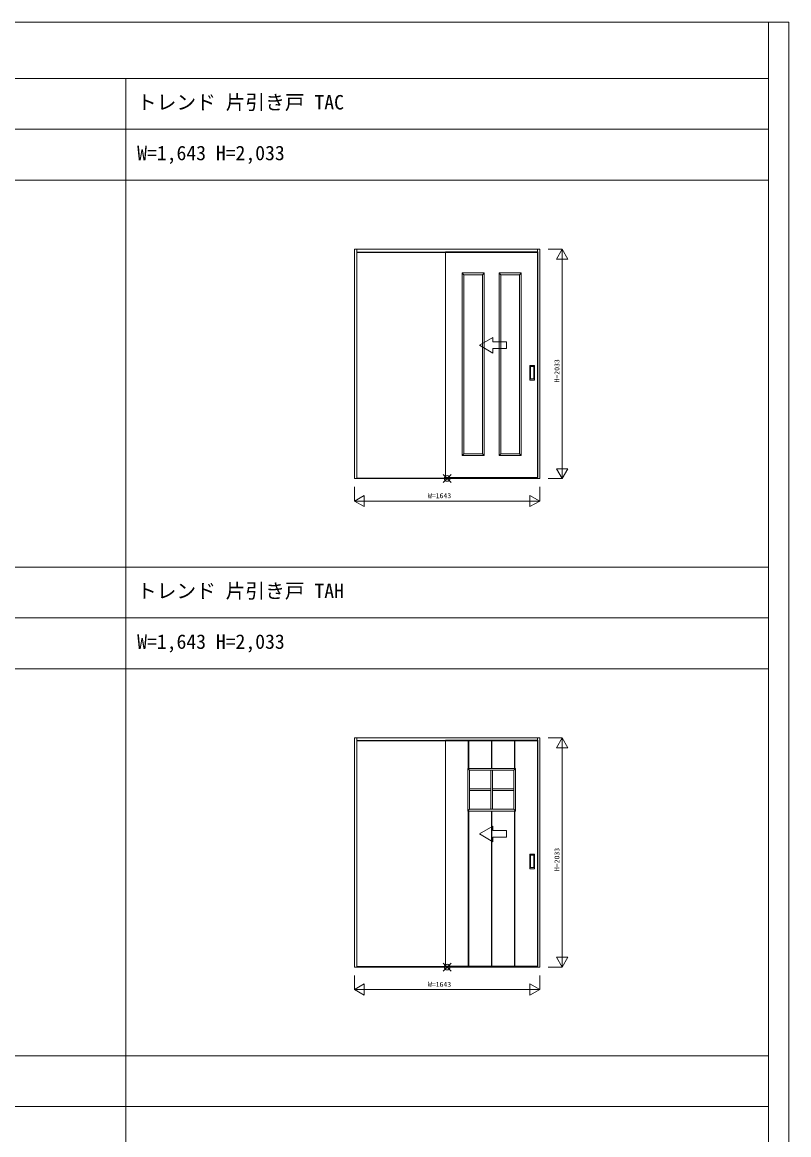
# Model space of a CAD drawing. Units: millimetres, scale not verified. Extents: x -14341 to 14341, y -10000 to 10000.
# Drawn here: x 7540 to 14341, y 130 to 10000 of the extents above; entities that cross this region are included whole.
import ezdxf
from ezdxf.enums import TextEntityAlignment as Align

# ---------------------------------------------------------------- set-up
doc = ezdxf.new("R2010")
doc.units = ezdxf.units.MM
doc.header["$LTSCALE"] = 50
doc.layers.add('0-0_0', color=7, linetype='Continuous')
for name, color, linetype, lineweight in [('0-1_YKK_F1', 7, 'Continuous', 18), ('0-2_YKK_IN', 1, 'Continuous', 18), ('0-3_YKK_A1', 4, 'Continuous', 18), ('0-4_YKK_N1', 2, 'Continuous', 18)]:
    doc.layers.add(name, color=color, linetype=linetype, lineweight=lineweight)
doc.styles.add('ＭＳ ゴシック', font='')
doc.styles.get('ＭＳ ゴシック').set_extended_font_data('MS Gothic')

msp = doc.modelspace()

# ---------------------------------------------------------------- linework, layer by layer
at = {"layer": '0-1_YKK_F1'}
for p, q in [((-14340.51, 10000), (14340.51, 10000)), ((14159.49, -10000), (14159.49, 10000)), ((14340.51, -10000), (14340.51, 10000)), ((-14340.51, 9500), (14159.49, 9500)), ((8459.49, -10000), (8459.49, 9500)), ((-14340.51, 9050), (14159.49, 9050)), ((-14340.51, 8600), (14159.49, 8600)), ((-14340.51, 5165), (14159.49, 5165)), ((-14340.51, 4715), (14159.49, 4715)), ((-14340.51, 4265), (14159.49, 4265)), ((-14340.51, 830), (14159.49, 830)), ((-14340.51, 380), (14159.49, 380))]:
    msp.add_line(p, q, dxfattribs=at)
at = {"layer": '0-2_YKK_IN'}
for p, q in [((11274.14, 5917.14), (11344.85, 5987.86)), ((11274.14, 5987.86), (11344.85, 5917.14)), ((11274.14, 1582.14), (11344.85, 1652.86)), ((11274.14, 1652.86), (11344.85, 1582.14))]:
    msp.add_line(p, q, dxfattribs=at)
for centre in [(11309.49, 5952.5), (11309.49, 1617.5)]:
    msp.add_circle(centre, 25, dxfattribs=at)
at = {"layer": '0-3_YKK_A1'}
for p, q in [((10487.99, 7985.5), (12130.99, 7985.5)), ((10487.99, 5952.5), (10487.99, 7985.5)), ((10507.99, 7985.5), (10507.99, 7955.5)), ((10507.99, 7961.5), (12110.99, 7961.5)), ((10507.99, 7958.5), (12110.99, 7958.5)), ((10507.99, 5956.5), (10507.99, 7955.5)), ((11294.49, 5960.5), (11294.49, 7964.5)), ((12110.99, 7985.5), (12110.99, 7955.5)), ((12110.99, 5956.5), (12110.99, 7955.5)), ((12130.99, 5952.5), (12130.99, 7985.5)), ((11442.39, 7776), (11442.39, 6156)), ((11638.79, 7776), (11442.39, 7776)), ((11458.39, 7760), (11442.39, 7776)), ((11458.39, 7760), (11458.39, 6172)), ((11622.79, 7760), (11458.39, 7760)), ((11622.79, 7760), (11638.79, 7776)), ((11770.19, 7776), (11770.19, 6156)), ((11966.59, 7776), (11770.19, 7776)), ((11786.19, 7760), (11770.19, 7776)), ((11786.19, 7760), (11786.19, 6172)), ((11950.59, 7760), (11786.19, 7760)), ((11950.59, 7760), (11966.59, 7776)), ((11595.51, 7134.22), (11715.51, 7203.5)), ((11595.51, 7134.22), (11715.51, 7064.94)), ((11715.51, 7164.22), (11715.51, 7203.5)), ((11715.51, 7064.94), (11715.51, 7104.22)), ((12043.49, 6826.5), (12043.49, 6954.5)), ((12044.49, 6955.5), (12084.49, 6955.5)), ((12049.49, 6944.5), (12049.49, 6836.5)), ((12078.49, 6945.5), (12050.49, 6945.5)), ((12079.49, 6836.5), (12079.49, 6944.5)), ((12085.49, 6826.5), (12085.49, 6954.5)), ((12044.49, 6825.5), (12084.49, 6825.5)), ((12050.49, 6835.5), (12078.49, 6835.5)), ((11458.39, 6172), (11442.39, 6156)), ((11622.79, 6172), (11638.79, 6156)), ((11786.19, 6172), (11770.19, 6156)), ((11950.59, 6172), (11966.59, 6156)), ((12130.99, 5952.5), (10487.99, 5952.5)), ((10507.99, 5952.5), (10507.99, 5956.5)), ((12110.99, 5956.5), (10507.99, 5956.5)), ((12114.49, 5960.5), (11294.49, 5960.5)), ((12110.99, 5952.5), (12110.99, 5956.5)), ((10487.99, 3650.5), (12130.99, 3650.5)), ((10487.99, 1617.5), (10487.99, 3650.5)), ((10507.99, 3650.5), (10507.99, 3620.5)), ((10507.99, 3626.5), (12110.99, 3626.5)), ((10507.99, 3623.5), (12110.99, 3623.5)), ((10507.99, 1621.5), (10507.99, 3620.5)), ((11294.49, 1625.5), (11294.49, 3629.5)), ((11497.49, 3629.5), (11497.49, 3379.5)), ((11501.49, 3629.5), (11501.49, 3379.5)), ((11702.49, 3629.5), (11702.49, 3379.5)), ((11706.49, 3629.5), (11706.49, 3379.5)), ((11907.49, 3629.5), (11907.49, 3379.5)), ((11911.49, 3629.5), (11911.49, 3379.5)), ((12110.99, 3650.5), (12110.99, 3620.5)), ((12110.99, 1621.5), (12110.99, 3620.5)), ((12130.99, 1617.5), (12130.99, 3650.5)), ((11508.49, 3363.5), (11492.49, 3379.5)), ((11696.99, 3363.5), (11696.99, 3017.5)), ((11711.99, 3363.5), (11711.99, 3017.5)), ((11900.49, 3363.5), (11916.49, 3379.5)), ((11508.49, 3198), (11696.99, 3198)), ((11508.49, 3183), (11696.99, 3183)), ((11711.99, 3198), (11900.49, 3198)), ((11711.99, 3183), (11900.49, 3183)), ((11508.49, 3017.5), (11492.49, 3001.5)), ((11497.49, 3001.5), (11497.49, 1625.5)), ((11501.49, 3001.5), (11501.49, 1625.5)), ((11702.49, 3001.5), (11702.49, 1625.5)), ((11706.49, 3001.5), (11706.49, 1625.5)), ((11900.49, 3017.5), (11916.49, 3001.5)), ((11907.49, 3001.5), (11907.49, 1625.5)), ((11911.49, 3001.5), (11911.49, 1625.5)), ((11595.51, 2799.22), (11715.51, 2868.5)), ((11715.51, 2829.22), (11715.51, 2868.5)), ((11595.51, 2799.22), (11715.51, 2729.94)), ((11715.51, 2729.94), (11715.51, 2769.22)), ((12043.49, 2491.5), (12043.49, 2619.5)), ((12044.49, 2620.5), (12084.49, 2620.5)), ((12049.49, 2609.5), (12049.49, 2501.5)), ((12078.49, 2610.5), (12050.49, 2610.5)), ((12079.49, 2501.5), (12079.49, 2609.5)), ((12085.49, 2491.5), (12085.49, 2619.5)), ((12044.49, 2490.5), (12084.49, 2490.5)), ((12050.49, 2500.5), (12078.49, 2500.5)), ((12130.99, 1617.5), (10487.99, 1617.5)), ((10507.99, 1617.5), (10507.99, 1621.5)), ((12110.99, 1621.5), (10507.99, 1621.5)), ((12114.49, 1625.5), (11294.49, 1625.5)), ((12110.99, 1617.5), (12110.99, 1621.5))]:
    msp.add_line(p, q, dxfattribs=at)
for points in [[(11294.49, 7964.5), (12114.49, 7964.5), (12114.49, 5960.5)], [(11294.49, 7958.5), (11294.49, 5960.5), (12114.49, 5960.5)], [(11442.39, 6156), (11638.79, 6156), (11638.79, 7776)], [(11458.39, 6172), (11622.79, 6172), (11622.79, 7760)], [(11770.19, 6156), (11966.59, 6156), (11966.59, 7776)], [(11786.19, 6172), (11950.59, 6172), (11950.59, 7760)], [(11715.51, 7164.22), (11835.51, 7164.22), (11835.51, 7104.22), (11715.51, 7104.22)], [(11294.49, 3629.5), (12114.49, 3629.5), (12114.49, 1625.5)], [(11294.49, 3623.5), (11294.49, 1625.5), (12114.49, 1625.5)], [(11715.51, 2829.22), (11835.51, 2829.22), (11835.51, 2769.22), (11715.51, 2769.22)]]:
    msp.add_lwpolyline(points, dxfattribs=at)
for points in [[(11492.49, 3379.5), (11492.49, 3001.5), (11916.49, 3001.5), (11916.49, 3379.5)], [(11508.49, 3363.5), (11508.49, 3017.5), (11900.49, 3017.5), (11900.49, 3363.5)]]:
    msp.add_lwpolyline(points, close=True, dxfattribs=at)
for centre, start, end in [((12044.49, 6954.5), 90, 180), ((12050.49, 6944.5), 90, 180), ((12078.49, 6944.5), 360, 90), ((12084.49, 6954.5), 0, 90), ((12044.49, 6826.5), 180, 270), ((12050.49, 6836.5), 180, 270), ((12078.49, 6836.5), 270, 360), ((12084.49, 6826.5), 270, 0), ((12044.49, 2619.5), 90, 180), ((12050.49, 2609.5), 90, 180), ((12078.49, 2609.5), 360, 90), ((12084.49, 2619.5), 0, 90), ((12044.49, 2491.5), 180, 270), ((12050.49, 2501.5), 180, 270), ((12078.49, 2501.5), 270, 360), ((12084.49, 2491.5), 270, 0)]:
    msp.add_arc(centre, 1, start, end, dxfattribs=at)
at = {"layer": '0-4_YKK_N1'}
for p, q in [((12205.99, 7985.5), (12330.99, 7985.5)), ((12280.99, 7898.9), (12380.99, 7898.9)), ((12330.99, 7985.5), (12330.99, 5952.5)), ((12280.99, 6039.1), (12380.99, 6039.1)), ((12205.99, 5952.5), (12330.99, 5952.5)), ((12130.99, 5877.5), (12130.99, 5752.5)), ((10487.99, 5752.5), (10574.59, 5802.5)), ((10487.99, 5752.5), (10574.59, 5702.5)), ((10574.59, 5802.5), (10574.59, 5702.5)), ((12044.39, 5802.5), (12130.99, 5752.5)), ((12205.99, 3650.5), (12330.99, 3650.5)), ((12280.99, 3563.9), (12380.99, 3563.9)), ((12330.99, 3650.5), (12330.99, 1617.5)), ((12280.99, 1704.1), (12380.99, 1704.1)), ((12205.99, 1617.5), (12330.99, 1617.5)), ((12130.99, 1542.5), (12130.99, 1417.5)), ((10487.99, 1417.5), (10574.59, 1467.5)), ((10487.99, 1417.5), (10574.59, 1367.5)), ((10574.59, 1467.5), (10574.59, 1367.5)), ((12044.39, 1467.5), (12130.99, 1417.5))]:
    msp.add_line(p, q, dxfattribs=at)
for points in [[(12280.99, 7898.9), (12330.99, 7985.5), (12380.99, 7898.9)], [(12280.99, 6039.1), (12330.99, 5952.5), (12380.99, 6039.1)], [(10487.99, 5877.5), (10487.99, 5752.5), (12130.99, 5752.5)], [(12044.39, 5802.5), (12044.39, 5702.5), (12130.99, 5752.5)], [(12280.99, 3563.9), (12330.99, 3650.5), (12380.99, 3563.9)], [(12280.99, 1704.1), (12330.99, 1617.5), (12380.99, 1704.1)], [(10487.99, 1542.5), (10487.99, 1417.5), (12130.99, 1417.5)], [(12044.39, 1467.5), (12044.39, 1367.5), (12130.99, 1417.5)]]:
    msp.add_lwpolyline(points, dxfattribs=at)

# ---------------------------------------------------------------- texts
at = {"layer": '0-0_0', "style": 'ＭＳ ゴシック'}
for s, p in [('トレンド 片引き戸 TAC', (8557.49, 9187.5)), ('W=1,643 H=2,033', (8559.49, 8737.5)), ('トレンド 片引き戸 TAH', (8557.49, 4852.5)), ('W=1,643 H=2,033', (8559.49, 4402.5))]:
    msp.add_text(s, height=128.3, dxfattribs=at).set_placement(p, align=Align.BOTTOM_LEFT)
at = {"layer": '0-4_YKK_N1', "color": 7, "style": 'ＭＳ ゴシック'}
for p in [(12318.99, 6804), (12318.99, 2469)]:
    msp.add_text('H=2033', height=43.99, rotation=90, dxfattribs=at).set_placement(p, align=Align.BOTTOM_LEFT)
for p in [(11139.49, 5764.5), (11139.49, 1429.5)]:
    msp.add_text('W=1643', height=43.99, dxfattribs=at).set_placement(p, align=Align.BOTTOM_LEFT)

doc.saveas('drawing.dxf')
